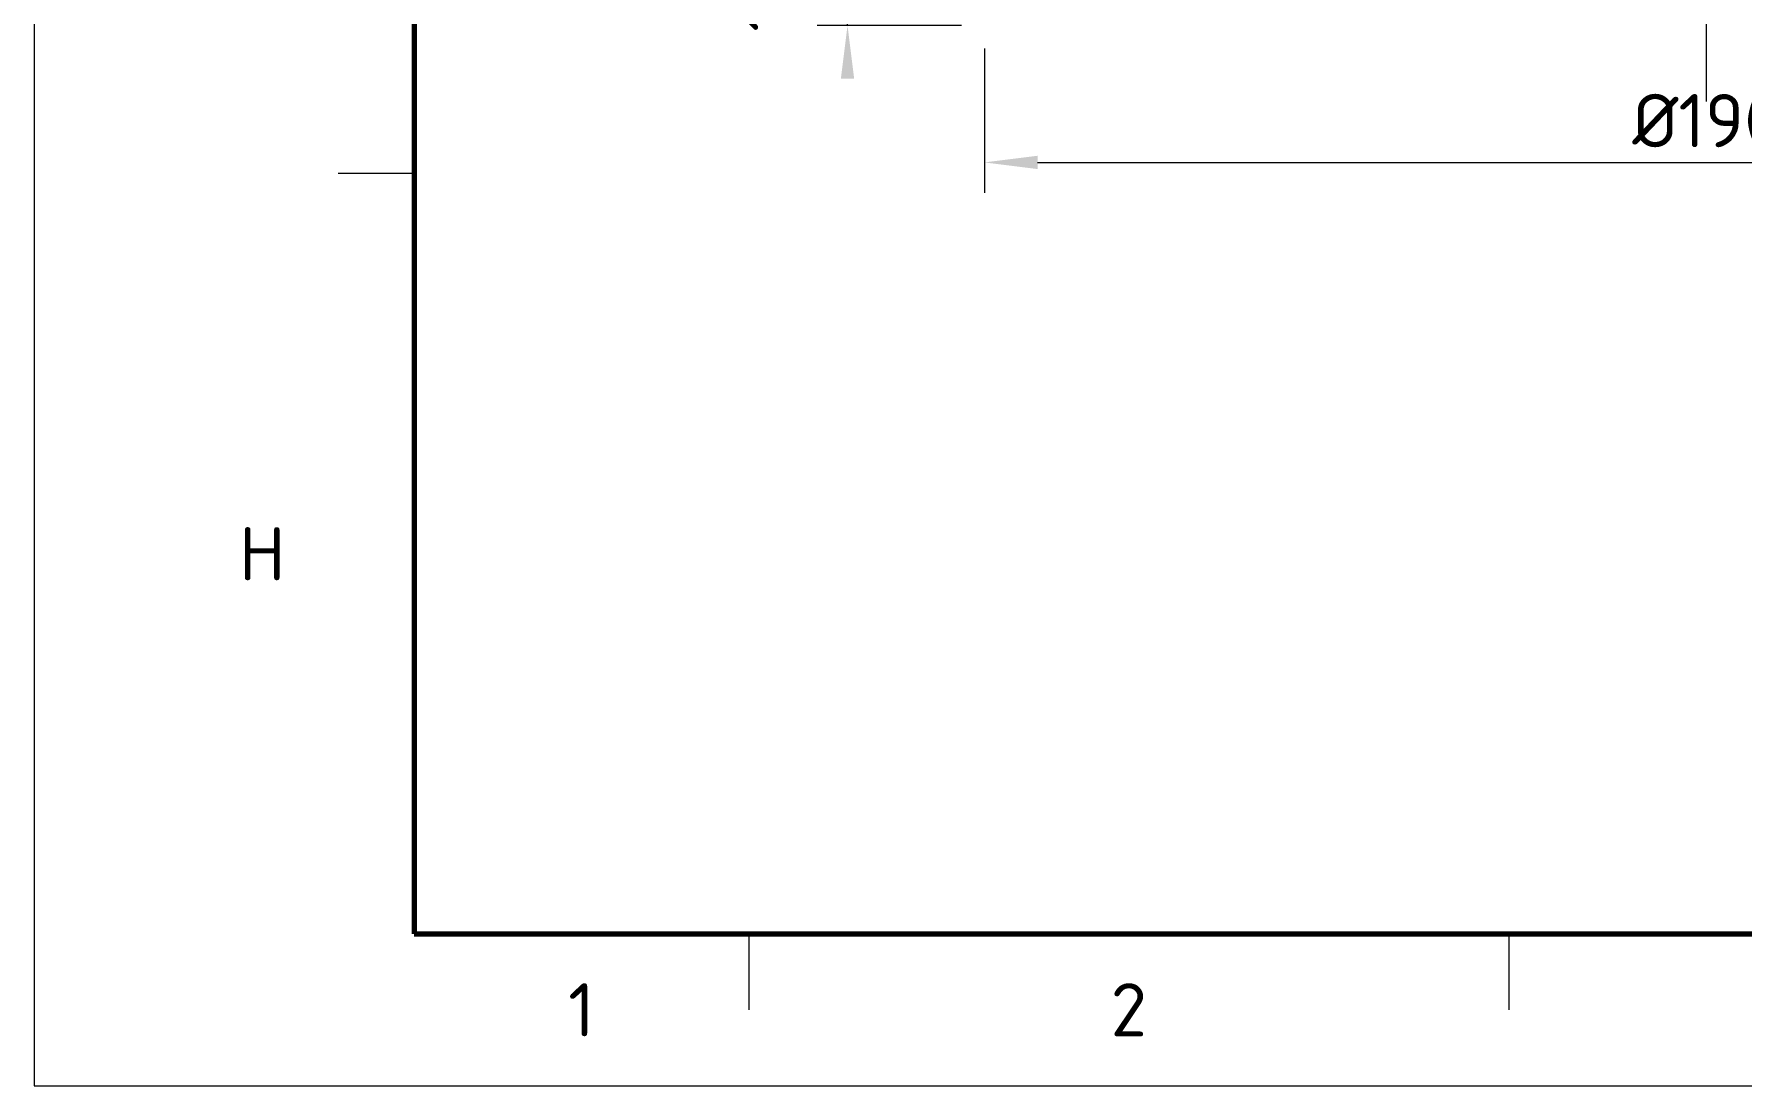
# Model space of a CAD drawing. Header units: millimetres. Extents: x 0 to 2208, y 0 to 420.
# Drawn here: x 480 to 592.3, y 0 to 69.2 of the extents above; entities that cross this region are included whole.
import ezdxf
from ezdxf.enums import TextEntityAlignment as Align

# ---------------------------------------------------------------- set-up
doc = ezdxf.new("R2010")
doc.units = ezdxf.units.MM
doc.linetypes.add('IRAM-F-TRAZO-PUNTO', pattern=[20, 15, -2, 1, -2])
for name, color, linetype, lineweight in [('03-EJE', 1, 'IRAM-F-TRAZO-PUNTO', 18), ('04-COTA', 3, 'CONTINUOUS', 18), ('06-TEXTO', 7, 'CONTINUOUS', 25), ('07-RECUADRO', 7, 'CONTINUOUS', 70), ('08-FINA', 5, 'CONTINUOUS', 18)]:
    doc.layers.add(name, color=color, linetype=linetype, lineweight=lineweight)
doc.styles.add('ISO3098', font='isocpeur.ttf')
doc.dimstyles.new('FLAMA-IRAM', dxfattribs={"dimtxt": 3.5, "dimasz": 3.5, "dimexe": 2, "dimexo": 1.5, "dimgap": 1, "dimtad": 1, "dimdec": 1, "dimtxsty": 'ISO3098', "dimblk": 'IRAM_FLECHA', "dimblk1": 'IRAM_FLECHA', "dimblk2": 'IRAM_FLECHA', "dimcen": 2.5, "dimclrd": 256, "dimclre": 256, "dimclrt": 256, "dimazin": 3, "dimtfac": 1, "dimtmove": 0, "dimatfit": 3, "dimlwd": 18, "dimlwe": 18})

# ---------------------------------------------------------------- blocks, each defined once
blk = doc.blocks.new('IRAM_FLECHA')
blk.add_solid([(0, 0), (-1, 0.125), (-1, -0.125)])

msp = doc.modelspace()

# ---------------------------------------------------------------- linework, layer by layer
at = {"layer": '03-EJE'}
msp.add_line((590, 64.731), (590, 349.269), dxfattribs=at)
at = {"layer": '07-RECUADRO'}
msp.add_lwpolyline([(505, 10), (1064, 10), (1064, 410), (505, 410)], close=True, dxfattribs=at)
at = {"layer": '08-FINA'}
for p, q in [((505, 60), (500, 60)), ((527, 10), (527, 5)), ((577, 10), (577, 5))]:
    msp.add_line(p, q, dxfattribs=at)
msp.add_lwpolyline([(480, 0), (1074, 0), (1074, 420), (480, 420)], close=True, dxfattribs=at)

# ---------------------------------------------------------------- texts
at = {"layer": '06-TEXTO', "style": 'ISO3098'}
for s, p in [('H', (495, 35)), ('1', (516, 5)), ('2', (552, 5))]:
    msp.add_text(s, height=3.5, dxfattribs=at).set_placement(p, align=Align.MIDDLE_CENTER)

# ---------------------------------------------------------------- dimensions: what is measured, and where the dimension line sits
at = {"layer": '04-COTA'}
msp.add_linear_dim(base=(533.5, 69.731), p1=(542.5, 69.731), p2=(542.9, 77.131), angle=90, dimstyle='FLAMA-IRAM', override={"dimlfac": 2}, dxfattribs=at).render()
msp.add_linear_dim(base=(542.5, 60.731), p1=(542.5, 69.731), p2=(637.5, 69.731), dimstyle='FLAMA-IRAM', override={"dimlfac": 2, "dimpost": '%%c<>'}, dxfattribs=at).render()

doc.saveas('drawing.dxf')
